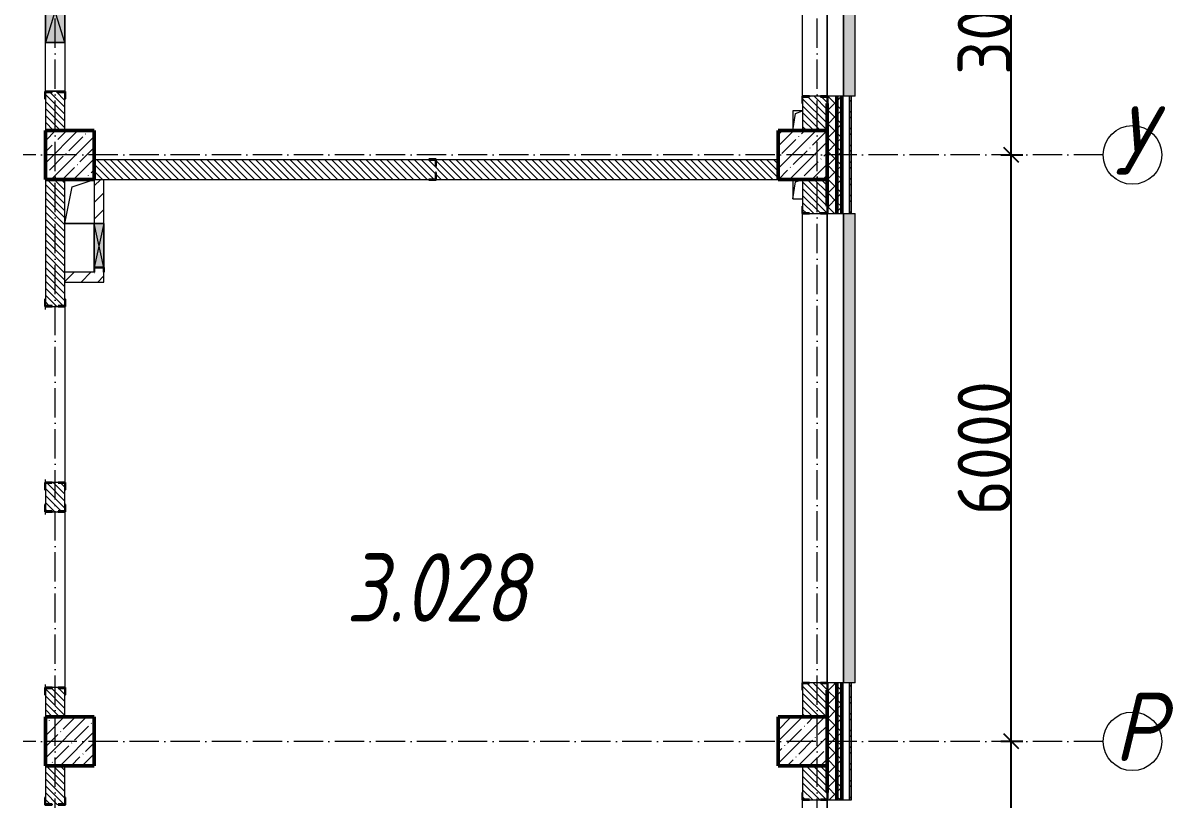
# Model space of a CAD drawing. Header units: millimetres. Extents: x -12989 to 629078, y -109036 to 555275.
# Drawn here: x 616531 to 628310, y -62785 to -54835 of the extents above; entities that cross this region are included whole.
import ezdxf

# ---------------------------------------------------------------- set-up
doc = ezdxf.new("R2010")
doc.units = ezdxf.units.MM
doc.linetypes.add('50_200_ШТРИХ_1Т_ш5_п1_п1_', pattern=[700, 500, -100, 0, -100])
for name, color, linetype, lineweight in [('A-____-____-DIMS', 7, 'Continuous', 9), ('A-DETL-GENF-OTLN', 7, 'Continuous', 9), ('A-FLOR-____-OTLN', 7, 'Continuous', 9), ('A-GENM-____-MCUT', 7, 'Continuous', 25), ('A-GENM-____-OTLN', 7, 'Continuous', 9), ('A-GENM-____-OTLN-1', 7, 'Continuous', 25), ('A-GLAZ-____-OTLN', 7, 'Continuous', 9), ('A-WALL-____-MCUT-2', 7, 'Continuous', 50), ('A-WALL-____-MCUT-3', 7, 'Continuous', 9), ('A-WALL-____-OTLN', 7, 'Continuous', 9), ('A-WALL-____-PATT-1', 7, 'Continuous', 9), ('A-WALL-FNSH-MCUT-1', 7, 'Continuous', 9), ('I-WALL-____-OTLN', 7, 'Continuous', 9), ('S-COLS-____-MCUT', 7, 'Continuous', 50), ('S-COLS-____-OTLN', 7, 'Continuous', 9), ('S-GRID-____-IDEN', 7, 'Continuous', 9), ('S-GRID-____-OTLN-1', 7, '50_200_ШТРИХ_1Т_ш5_п1_п1_', 9), ('Марки помещений', 7, 'Continuous', 9)]:
    doc.layers.add(name, color=color, linetype=linetype, lineweight=lineweight)
doc.layers.add('A-GLAZ-____-OTLN-1', color=7, linetype='Continuous', lineweight=9, true_color=0xc0c0c0)
doc.styles.add('ISOCPEUR_I', font='isocpeui.ttf', dxfattribs={"width": 0.9, "height": 2.5})
doc.styles.add('ISOCPEUR_I_2', font='isocpeui.ttf', dxfattribs={"width": 0.85, "height": 2.3})
doc.styles.add('ISOCPEUR_I_9', font='isocpeui.ttf', dxfattribs={"width": 0.9, "height": 250})
doc.styles.add('СПДС', font='isocpeur.ttf', dxfattribs={"width": 0.9})
doc.dimstyles.new('ISO-2_5_0_9К_БОЛЬШОЙ_ОСИ', dxfattribs={"dimscale": 304.8, "dimtxt": 248.995294, "dimasz": 0.492126, "dimexe": 0.393701, "dimexo": 0, "dimgap": 0, "dimtad": 1, "dimdec": 0, "dimzin": 0, "dimdsep": 46, "dimtxsty": 'ISOCPEUR_I_9', "dimblk1": 'OBLIQUE', "dimblk2": 'OBLIQUE', "dimsah": 1, "dimcen": 0.09, "dimdle": 0.393701, "dimazin": 0, "dimtfac": 1, "dimtdec": 4, "dimtix": 1, "dimtmove": 0, "dimatfit": 3, "dimfxl": 1, "dimtvp": 1, "dimtolj": 1, "dimtzin": 0, "dimarcsym": 2})
pattern_1 = [(45, (523510.01, -90515.61), (-70.71068, 70.71068), []), (135, (523510.01, -90515.61), (-70.71068, -70.71068), [])]
pattern_2 = [(135, (523510.01, -90515.614), (-35.35534, -35.35534), [])]
pattern_3 = [(45, (523510.01, -90515.61), (-84.85281, 84.85281), [])]

# ---------------------------------------------------------------- blocks, each defined once
blk = doc.blocks.new('BSC_Колонна _Прямоугольная - 500х500-V33-АР1_План отверстий 3 этажа в осях 1-64_А-ГГ')
at = {"layer": 'S-COLS-____-OTLN'}
h = blk.add_hatch(dxfattribs=at)
h.set_pattern_fill('FP_70', color=256, style=0, pattern_type=2)
h.set_pattern_definition([(45, (-101000, -34331.04), (-114.04925, 114.04925), []), (45, (-100885.95, -34331.04), (-114.04925, 114.04925), [201.613, -40.323, 3.353, -36.97])])
h.paths.add_polyline_path([(-250, -250), (250, -250), (250, 250), (-250, 250), (-250, -56)], flags=0)
at = {"layer": 'S-COLS-____-MCUT'}
for p, q in [((250, 250), (-250, 250)), ((-250, 250), (-250, -250)), ((250, -250), (250, 250)), ((-250, -250), (250, -250))]:
    blk.add_line(p, q, dxfattribs=at)
blk = doc.blocks.new('BSC_Колонна _Прямоугольная - 500х500-V34-АР1_План отверстий 3 этажа в осях 1-64_А-ГГ')
at = {"layer": 'S-COLS-____-OTLN'}
h = blk.add_hatch(dxfattribs=at)
h.set_pattern_fill('FP_71', color=256, style=0, pattern_type=2)
h.set_pattern_definition([(45, (-93500, -34331.04), (-114.04925, 114.04925), []), (45, (-93385.95, -34331.04), (-114.04925, 114.04925), [201.613, -40.323, 3.353, -36.97])])
h.paths.add_polyline_path([(-250, -250), (250, -250), (250, 250), (-250, 250)], flags=0)
at = {"layer": 'S-COLS-____-MCUT'}
for p, q in [((250, 250), (-250, 250)), ((-250, 250), (-250, -250)), ((250, -250), (250, 250)), ((-250, -250), (250, -250))]:
    blk.add_line(p, q, dxfattribs=at)
blk = doc.blocks.new('BSC_Колонна _Прямоугольная - 500х500-V39-АР1_План отверстий 3 этажа в осях 1-64_А-ГГ')
at = {"layer": 'S-COLS-____-OTLN'}
h = blk.add_hatch(dxfattribs=at)
h.set_pattern_fill('FP_76', color=256, style=0, pattern_type=2)
h.set_pattern_definition([(45, (-101000, -28331.04), (-114.04925, 114.04925), []), (45, (-100885.95, -28331.04), (-114.04925, 114.04925), [201.613, -40.323, 3.353, -36.97])])
h.paths.add_polyline_path([(-250, -250), (250, -250), (250, 250), (-250, 250), (-250, -76)], flags=0)
at = {"layer": 'S-COLS-____-MCUT'}
for p, q in [((250, 250), (-250, 250)), ((-250, 250), (-250, -250)), ((250, -250), (250, 250)), ((-250, -250), (250, -250))]:
    blk.add_line(p, q, dxfattribs=at)
blk = doc.blocks.new('BSC_Колонна _Прямоугольная - 500х500-V40-АР1_План отверстий 3 этажа в осях 1-64_А-ГГ')
at = {"layer": 'S-COLS-____-OTLN'}
h = blk.add_hatch(dxfattribs=at)
h.set_pattern_fill('FP_77', color=256, style=0, pattern_type=2)
h.set_pattern_definition([(45, (-93500, -28331.04), (-114.04925, 114.04925), []), (45, (-93385.95, -28331.04), (-114.04925, 114.04925), [201.613, -40.323, 3.353, -36.97])])
h.paths.add_polyline_path([(-250, -250), (250, -250), (250, 250), (-250, 250), (-250, -76)], flags=0)
at = {"layer": 'S-COLS-____-MCUT'}
for p, q in [((250, 250), (-250, 250)), ((-250, 250), (-250, -250)), ((250, -250), (250, 250)), ((-250, -250), (250, -250))]:
    blk.add_line(p, q, dxfattribs=at)
blk = doc.blocks.new('Фахверк_СКБ_Уголок - 250_2700-27497298-АР1_План отверстий 3 этажа в осях 1-64_А-ГГ')
at = {"layer": 'A-GENM-____-MCUT'}
for p, q in [((200, 181), (125, 181)), ((125, 181), (125, 106)), ((131, 106), (131, 175)), ((131, 175), (200, 175)), ((200, 175), (200, 181)), ((125, 106), (131, 106)), ((131, -6), (125, -6)), ((125, -6), (125, -81)), ((125, -81), (200, -81)), ((131, -75), (131, -6)), ((200, -75), (131, -75)), ((200, -81), (200, -75))]:
    blk.add_line(p, q, dxfattribs=at)
blk = doc.blocks.new('Фахверк_СКБ_Уголок - 200_3550-28267367-АР1_План отверстий 3 этажа в осях 1-64_А-ГГ')
at = {"layer": 'A-GENM-____-MCUT'}
for p, q in [((200, 156), (125, 156)), ((125, 156), (125, 81)), ((131, 81), (131, 150)), ((131, 150), (200, 150)), ((200, 150), (200, 156)), ((125, 81), (131, 81)), ((131, 19), (125, 19)), ((125, 19), (125, -56)), ((131, -50), (131, 19)), ((125, -56), (200, -56)), ((200, -50), (131, -50)), ((200, -56), (200, -50))]:
    blk.add_line(p, q, dxfattribs=at)
blk = doc.blocks.new('154_Стойка_СКБ_Уголок - СМ-2480_200-28346303-АР1_План отверстий 3 этажа в осях 1-64_А-ГГ')
at = {"layer": 'A-GENM-____-MCUT'}
for p, q in [((125, 156), (125, 81)), ((200, 156), (125, 156)), ((131, 81), (131, 150)), ((131, 150), (200, 150)), ((200, 150), (200, 156)), ((125, 81), (131, 81)), ((131, 19), (125, 19)), ((125, 19), (125, -56)), ((131, -50), (131, 19)), ((125, -56), (200, -56)), ((200, -50), (131, -50)), ((200, -56), (200, -50))]:
    blk.add_line(p, q, dxfattribs=at)
blk = doc.blocks.new('Стойка_Влож_Полоса боковая - Полоса-28213942-АР1_План отверстий 3 этажа в осях 1-64_А-ГГ')
at = {"layer": 'A-GENM-____-OTLN'}
for p, q in [((-5, 60), (0, 60)), ((-5, -60), (-5, 60)), ((0, 31), (0, -31)), ((0, -60), (-5, -60))]:
    blk.add_line(p, q, dxfattribs=at)
blk = doc.blocks.new('Фахверк_СКБ_Уголок - 200_3960-28268576-АР1_План отверстий 3 этажа в осях 1-64_А-ГГ')
at = {"layer": 'A-GENM-____-MCUT'}
for p, q in [((200, 156), (125, 156)), ((125, 156), (125, 81)), ((131, 81), (131, 150)), ((131, 150), (200, 150)), ((200, 150), (200, 156)), ((125, 81), (131, 81)), ((131, 19), (125, 19)), ((125, 19), (125, -56)), ((131, -50), (131, 19)), ((125, -56), (200, -56)), ((200, -50), (131, -50)), ((200, -56), (200, -50))]:
    blk.add_line(p, q, dxfattribs=at)
blk = doc.blocks.new('Фахверк_СКБ_Уголок - 200_3960_зеркало-28268689-АР1_План отверстий 3 этажа в осях 1-64_А-ГГ')
at = {"layer": 'A-GENM-____-MCUT'}
for p, q in [((200, 156), (125, 156)), ((125, 156), (125, 81)), ((131, 81), (131, 150)), ((131, 150), (200, 150)), ((200, 150), (200, 156)), ((125, 81), (131, 81)), ((131, 19), (125, 19)), ((125, 19), (125, -56)), ((131, -50), (131, 19)), ((125, -56), (200, -56)), ((200, -50), (131, -50)), ((200, -56), (200, -50))]:
    blk.add_line(p, q, dxfattribs=at)
blk = doc.blocks.new('AR_Отверстие прямоугольное _в плите_ - AR_Отверстие прямоугольное _в плите_-V179-АР1_План отверстий 3 этажа в осях 1-64_А-ГГ')
at = {"layer": 'A-GENM-____-OTLN'}
for p, q in [((50, 100), (-50, 100)), ((-50, 100), (-50, -100)), ((-50, -100), (-25, 75)), ((-25, 75), (50, 100))]:
    blk.add_line(p, q, dxfattribs=at)
blk = doc.blocks.new('AR_Отверстие прямоугольное _в плите_ - AR_Отверстие прямоугольное _в плите_-V178-АР1_План отверстий 3 этажа в осях 1-64_А-ГГ')
at = {"layer": 'A-GENM-____-OTLN'}
for p, q in [((-50, 100), (-50, -100)), ((-50, -100), (-25, 75)), ((-25, 75), (50, 100)), ((-50, -100), (50, -100))]:
    blk.add_line(p, q, dxfattribs=at)
blk = doc.blocks.new('AR_Отверстие прямоугольное _в плите_ - AR_Отверстие прямоугольное _в плите_-30552603-АР1_План отверстий 3 этажа в осях 1-64_А-ГГ')
at = {"layer": 'A-GENM-____-OTLN'}
for p, q in [((-150, -225), (-75, 150)), ((-75, 150), (150, 225)), ((-150, -225), (150, -225))]:
    blk.add_line(p, q, dxfattribs=at)
blk = doc.blocks.new('Отлив_СКБ - Отлив витража_120_НВФ-31885688-АР1_План отверстий 3 этажа в осях 1-64_А-ГГ')
at = {"layer": 'A-GLAZ-____-OTLN-1'}
for points in [[(4275, -2), (4800, -2), (4800, 0), (0, 0), (0, -2), (740, -2)], [(4275, -120), (4800, -120), (4800, -2), (0, -2), (0, -120), (740, -120)]]:
    blk.add_hatch(color=256, dxfattribs=at).paths.add_polyline_path(points, flags=0)
at = {"layer": 'A-GLAZ-____-OTLN'}
for p, q in [((0, 0), (4800, 0)), ((4800, -2), (0, -2)), ((0, -120), (0, -83)), ((4800, -83), (4800, -120)), ((0, -120), (4800, -120))]:
    blk.add_line(p, q, dxfattribs=at)
blk = doc.blocks.new('Отлив_СКБ - Отлив витража_120_НВФ-31885687-АР1_План отверстий 3 этажа в осях 1-64_А-ГГ')
at = {"layer": 'A-GLAZ-____-OTLN-1'}
for points in [[(0, 0), (0, -2), (1800, -2), (1800, 0), (534, 0)], [(0, -2), (0, -120), (1800, -120), (1800, -2), (534, -2)]]:
    blk.add_hatch(color=256, dxfattribs=at).paths.add_polyline_path(points, flags=0)
at = {"layer": 'A-GLAZ-____-OTLN'}
for p, q in [((0, 0), (1800, 0)), ((1800, -2), (0, -2)), ((0, -120), (0, -83)), ((1800, -83), (1800, -120)), ((0, -120), (1800, -120))]:
    blk.add_line(p, q, dxfattribs=at)
blk = doc.blocks.new('AR_Отверстие прямоугольное _в стене_ - AR_Отверстие прямоугольное _в стене__ОВ-36951366-АР1_План отверстий 3 этажа в осях 1-64_А-ГГ')
at = {"layer": 'A-GLAZ-____-OTLN'}
blk.add_hatch(color=256, dxfattribs=at).paths.add_polyline_path([(225, 50), (-225, 50), (-225, -50), (225, -50), (225, 47)], flags=0)
at = {"layer": 'A-DETL-GENF-OTLN'}
for p, q in [((-225, -50), (-225, 50)), ((-225, 50), (225, 50)), ((225, 50), (-225, -50)), ((-225, 50), (225, -50)), ((225, 50), (-225, 50)), ((-225, 50), (-225, -50)), ((225, -50), (-225, -50)), ((-225, -50), (225, -50))]:
    blk.add_line(p, q, dxfattribs=at)
blk = doc.blocks.new('AR_Отверстие прямоугольное _в стене_ - AR_Отверстие прямоугольное _в стене__ОВ-36945931-АР1_План отверстий 3 этажа в осях 1-64_А-ГГ')
at = {"layer": 'A-GLAZ-____-OTLN'}
blk.add_hatch(color=256, dxfattribs=at).paths.add_polyline_path([(325, 100), (-325, 100), (-325, -100), (325, -100)], flags=0)
at = {"layer": 'A-DETL-GENF-OTLN'}
for p, q in [((-325, -100), (-325, 100)), ((-325, 100), (325, 100)), ((325, 100), (-325, -100)), ((-325, 100), (325, -100)), ((325, 100), (-325, 100)), ((-325, 100), (-325, -100)), ((325, 100), (325, -100)), ((325, -100), (325, 100)), ((325, -100), (-325, -100)), ((-325, -100), (325, -100))]:
    blk.add_line(p, q, dxfattribs=at)
blk = doc.blocks.new('154_Фахверк_СКБ_Швеллер - Тип_100_3960_зеркало-28515619-АР1_План отверстий 3 этажа в осях 1-64_А-ГГ')
at = {"layer": 'A-GENM-____-MCUT'}
for p, q in [((175, 50), (125, 50)), ((125, 50), (125, -50)), ((128, 47), (175, 47)), ((128, -47), (128, 47)), ((175, 47), (175, 50)), ((125, -50), (175, -50)), ((175, -47), (128, -47)), ((175, -50), (175, -47))]:
    blk.add_line(p, q, dxfattribs=at)
blk = doc.blocks.new('Ось сетки - Круг_Ø6_00__ISO-2_5_0_9K_-25732049-АР1_План отверстий 3 этажа в осях 1-64_А-ГГ')
at = {"layer": 'S-GRID-____-IDEN'}
blk.add_circle((0, 0), 3, dxfattribs=at)
blk = doc.blocks.new('_Oblique')
at = {"color": 0, "linetype": 'ByBlock', "lineweight": -2}
blk.add_line((-0.5, -0.5), (0.5, 0.5), dxfattribs=at)
blk = doc.blocks.new('*D2898')
at = {"layer": 'A-____-____-DIMS', "color": 0, "lineweight": -2, "transparency": 16777216}
for p, q in [((386905, -61652), (386905, -58412)), ((386799, -58532), (387025, -58532)), ((386799, -61532), (387025, -61532))]:
    blk.add_line(p, q, dxfattribs=at)
at = {"layer": 'Defpoints', "color": 0, "transparency": 16777216}
for p in [(386799, -58532), (386905, -58532), (386799, -61532)]:
    blk.add_point(p, dxfattribs=at)
at = {"layer": 'A-____-____-DIMS', "color": 0, "lineweight": -2, "transparency": 16777216, "xscale": 150, "yscale": 150, "zscale": 150}
for p, rotation in [((386905, -58532), 90), ((386905, -61532), 270)]:
    blk.add_blockref('_Oblique', p, dxfattribs=dict(at, rotation=rotation))
at = {"layer": 'A-____-____-DIMS', "color": 0, "transparency": 16777216, "insert": (386631, -60032), "char_height": 548.6, "attachment_point": 5, "rotation": 90, "style": 'СПДС'}
blk.add_mtext('\\A1;3000', dxfattribs=at)
blk = doc.blocks.new('*D2899')
at = {"layer": 'A-____-____-DIMS', "color": 0, "lineweight": -2, "transparency": 16777216}
for p, q in [((386905, -58652), (386905, -52412)), ((386799, -52532), (387025, -52532)), ((386799, -58532), (387025, -58532))]:
    blk.add_line(p, q, dxfattribs=at)
at = {"layer": 'Defpoints', "color": 0, "transparency": 16777216}
for p in [(386799, -52532), (386905, -52532), (386799, -58532)]:
    blk.add_point(p, dxfattribs=at)
at = {"layer": 'A-____-____-DIMS', "color": 0, "lineweight": -2, "transparency": 16777216, "xscale": 150, "yscale": 150, "zscale": 150}
for p, rotation in [((386905, -52532), 90), ((386905, -58532), 270)]:
    blk.add_blockref('_Oblique', p, dxfattribs=dict(at, rotation=rotation))
at = {"layer": 'A-____-____-DIMS', "color": 0, "transparency": 16777216, "insert": (386631, -55532), "char_height": 548.6, "attachment_point": 5, "rotation": 90, "style": 'СПДС'}
blk.add_mtext('\\A1;6000', dxfattribs=at)
blk = doc.blocks.new('*D2900')
at = {"layer": 'A-____-____-DIMS', "color": 0, "lineweight": -2, "transparency": 16777216}
for p, q in [((386905, -52652), (386905, -49412)), ((386799, -49532), (387025, -49532)), ((386799, -52532), (387025, -52532))]:
    blk.add_line(p, q, dxfattribs=at)
at = {"layer": 'Defpoints', "color": 0, "transparency": 16777216}
for p in [(386799, -49532), (386905, -49532), (386799, -52532)]:
    blk.add_point(p, dxfattribs=at)
at = {"layer": 'A-____-____-DIMS', "color": 0, "lineweight": -2, "transparency": 16777216, "xscale": 150, "yscale": 150, "zscale": 150}
for p, rotation in [((386905, -49532), 90), ((386905, -52532), 270)]:
    blk.add_blockref('_Oblique', p, dxfattribs=dict(at, rotation=rotation))
at = {"layer": 'A-____-____-DIMS', "color": 0, "transparency": 16777216, "insert": (386631, -51032), "char_height": 548.6, "attachment_point": 5, "rotation": 90, "style": 'СПДС'}
blk.add_mtext('\\A1;3000', dxfattribs=at)
blk = doc.blocks.new('3эт')
at = {"layer": 'S-GRID-____-OTLN-1', "color": 251, "ltscale": 0.6, "true_color": 0x636466}
for p, q in [((377120.7, -91346.1), (377120.7, -36982.5)), ((384920.7, -91346.1), (384920.7, -36982.5)), ((387845.1, -52532.4), (376792, -52532.4)), ((387845.1, -58532.4), (376792, -58532.4))]:
    blk.add_line(p, q, dxfattribs=at)
at = {"layer": 'S-GRID-____-IDEN', "char_height": 700, "width": 223.671, "attachment_point": 1, "style": 'ISOCPEUR_I'}
for s, insert in [('\\fISOCPEUR|b0|i1|c204|p34|;\\W.9;У', (387955.1, -52035.4)), ('\\fISOCPEUR|b0|i1|c204|p34|;\\W.9;Р', (387955.1, -58035.4))]:
    blk.add_mtext(s, dxfattribs=dict(at, insert=insert))
at = {"layer": 'A-____-____-DIMS'}
for base, p1, p2, override, picture, middle in [((386904.9, -49532.4), (386798.9, -52532.4), (386798.9, -49532.4), {"dimtxt": 1.8, "dimpost": '<>', "dimtxsty": 'СПДС', "dimfxl": 3000}, '*D2900', (386630.6, -51032.4)), ((386904.9, -52532.4), (386798.9, -58532.4), (386798.9, -52532.4), {"dimtxt": 1.8, "dimpost": '<>', "dimtxsty": 'СПДС', "dimfxl": 6000}, '*D2899', (386630.6, -55532.4)), ((386904.9, -58532.4), (386798.9, -61532.4), (386798.9, -58532.4), {"dimtxt": 1.8, "dimpost": '<>', "dimtxsty": 'СПДС', "dimfxl": 3000}, '*D2898', (386630.6, -60032.4))]:
    dim = blk.add_linear_dim(base=base, p1=p1, p2=p2, angle=90, dimstyle='ISO-2_5_0_9К_БОЛЬШОЙ_ОСИ', override=override, dxfattribs=at)
    dim.commit()
    dim.dimension.update_dxf_attribs({"geometry": picture, "text_midpoint": middle})

msp = doc.modelspace()

# ---------------------------------------------------------------- hatches: boundary and pattern name
at = {"layer": 'A-WALL-____-PATT-1'}
h = msp.add_hatch(dxfattribs=at)
h.set_pattern_fill('FP_1', color=256, style=0, pattern_type=2)
h.set_pattern_definition(pattern_1)
h.paths.add_polyline_path([(624860.0077, -92534.5723), (624860.0077, -91584.5723), (624766.0077, -91584.5723), (624766.0077, -91659.5723), (624760.0077, -91659.5723), (624760.0077, -92534.5723)], flags=0)
h.paths.add_polyline_path([(624766.0077, -89784.5723), (624860.0077, -89784.5723), (624860.0077, -88584.5723), (624766.0077, -88584.5723), (624766.0077, -88659.5723), (624760.0077, -88659.5723), (624760.0077, -89709.5723), (624766.0077, -89709.5723), (624766.0077, -89781.561)], flags=0)
h.paths.add_polyline_path([(624860.0077, -86784.5723), (624860.0077, -85584.5723), (624766.0077, -85584.5723), (624766.0077, -85659.5723), (624760.0077, -85659.5723), (624760.0077, -86709.5723), (624766.0077, -86709.5723), (624766.0077, -86784.5723)], flags=0)
h.paths.add_polyline_path([(624860.0077, -83784.5723), (624860.0077, -82584.5723), (624766.0077, -82584.5723), (624766.0077, -82659.5723), (624760.0077, -82659.5723), (624760.0077, -83709.5723), (624766.0077, -83709.5723), (624766.0077, -83784.5723)], flags=0)
h.paths.add_polyline_path([(624766.0077, -80784.5723), (624860.0077, -80784.5723), (624860.0077, -79584.5723), (624766.0077, -79584.5723), (624766.0077, -79659.5723), (624760.0077, -79659.5723), (624760.0077, -80709.5723), (624766.0077, -80709.5723), (624766.0077, -80778.5723)], flags=0)
h.paths.add_polyline_path([(624766.0077, -74784.5723), (624860.0077, -74784.5723), (624860.0077, -73584.5723), (624766.0077, -73584.5723), (624766.0077, -73659.5723), (624760.0077, -73659.5723), (624760.0077, -74709.5723), (624766.0077, -74709.5723), (624766.0077, -74778.5723)], flags=0)
h.paths.add_polyline_path([(624766.0077, -71784.5723), (624860.0077, -71784.5723), (624860.0077, -70584.5723), (624766.0077, -70584.5723), (624766.0077, -70659.5723), (624760.0077, -70659.5723), (624760.0077, -71709.5723), (624766.0077, -71709.5723), (624766.0077, -71778.5723)], flags=0)
h.paths.add_polyline_path([(624860.0077, -68784.5723), (624860.0077, -67584.5723), (624766.0077, -67584.5723), (624766.0077, -67659.5723), (624760.0077, -67659.5723), (624760.0077, -68709.5723), (624766.0077, -68709.5723), (624766.0077, -68784.5723)], flags=0)
h.paths.add_polyline_path([(624766.0077, -65784.5723), (624860.0077, -65784.5723), (624860.0077, -64584.5723), (624766.0077, -64584.5723), (624766.0077, -64659.5723), (624760.0077, -64659.5723), (624760.0077, -65709.5723), (624766.0077, -65709.5723), (624766.0077, -65778.5723)], flags=0)
h.paths.add_polyline_path([(624860.0077, -62784.5723), (624860.0077, -61584.5723), (624766.0077, -61584.5723), (624766.0077, -61659.5723), (624760.0077, -61659.5723), (624760.0077, -62709.5723), (624766.0077, -62709.5723), (624766.0077, -62784.5723)], flags=0)
h.paths.add_polyline_path([(624860.0077, -56784.5723), (624860.0077, -55584.5723), (624766.0077, -55584.5723), (624766.0077, -55659.5723), (624760.0077, -55659.5723), (624760.0077, -56709.5723), (624766.0077, -56709.5723), (624766.0077, -56784.5723)], flags=0)
h.paths.add_polyline_path([(624766.0077, -53784.5723), (624860.0077, -53784.5723), (624860.0077, -52584.5723), (624766.0077, -52584.5723), (624766.0077, -52659.5723), (624760.0077, -52659.5723), (624760.0077, -53709.5723), (624766.0077, -53709.5723), (624766.0077, -53778.5723)], flags=0)
h.paths.add_polyline_path([(624860.0077, -50784.5723), (624860.0077, -49584.5723), (624766.0077, -49584.5723), (624766.0077, -49659.5723), (624760.0077, -49659.5723), (624760.0077, -50709.5723), (624766.0077, -50709.5723), (624766.0077, -50784.5723)], flags=0)
h.paths.add_polyline_path([(624860.0077, -44784.5723), (624860.0077, -43719.5723), (624760.0077, -43719.5723), (624760.0077, -44709.5723), (624766.0077, -44709.5723), (624766.0077, -44784.5723)], flags=0)
h = msp.add_hatch(dxfattribs=at)
h.set_pattern_fill('FP_1', color=256, style=0, pattern_type=2)
h.set_pattern_definition(pattern_1)
h.paths.add_polyline_path([(624860.0077, -92584.5723), (624910.0077, -92584.5723), (624910.0077, -91584.5723), (624860.0077, -91584.5723), (624860.0077, -92534.5723)], flags=0)
h.paths.add_polyline_path([(624860.0077, -89784.5723), (624910.0077, -89784.5723), (624910.0077, -88584.5723), (624860.0077, -88584.5723), (624860.0077, -89781.561)], flags=0)
h.paths.add_polyline_path([(624910.0077, -86784.5723), (624910.0077, -85584.5723), (624860.0077, -85584.5723), (624860.0077, -86784.5723)], flags=0)
h.paths.add_polyline_path([(624910.0077, -83784.5723), (624910.0077, -82584.5723), (624860.0077, -82584.5723), (624860.0077, -83784.5723)], flags=0)
h.paths.add_polyline_path([(624860.0077, -80784.5723), (624910.0077, -80784.5723), (624910.0077, -79584.5723), (624860.0077, -79584.5723), (624860.0077, -80321.2269)], flags=0)
h.paths.add_polyline_path([(624860.0077, -74784.5723), (624910.0077, -74784.5723), (624910.0077, -73584.5723), (624860.0077, -73584.5723), (624860.0077, -74301.0142)], flags=0)
h.paths.add_polyline_path([(624910.0077, -71784.5723), (624910.0077, -70584.5723), (624860.0077, -70584.5723), (624860.0077, -71784.5723)], flags=0)
h.paths.add_polyline_path([(624910.0077, -68784.5723), (624910.0077, -67584.5723), (624860.0077, -67584.5723), (624860.0077, -68784.5723)], flags=0)
h.paths.add_polyline_path([(624860.0077, -65784.5723), (624910.0077, -65784.5723), (624910.0077, -64584.5723), (624860.0077, -64584.5723), (624860.0077, -65700.7105)], flags=0)
h.paths.add_polyline_path([(624860.0077, -62784.5723), (624910.0077, -62784.5723), (624910.0077, -61584.5723), (624860.0077, -61584.5723), (624860.0077, -62260.589)], flags=0)
h.paths.add_polyline_path([(624860.0077, -56784.5723), (624910.0077, -56784.5723), (624910.0077, -55584.5723), (624860.0077, -55584.5723), (624860.0077, -56240.3763)], flags=0)
h.paths.add_polyline_path([(624910.0077, -53784.5723), (624910.0077, -52584.5723), (624860.0077, -52584.5723), (624860.0077, -53784.5723)], flags=0)
h.paths.add_polyline_path([(624860.0077, -50784.5723), (624910.0077, -50784.5723), (624910.0077, -49584.5723), (624860.0077, -49584.5723), (624860.0077, -50220.1637)], flags=0)
h.paths.add_polyline_path([(624860.0077, -44784.5723), (624910.0077, -44784.5723), (624910.0077, -43719.5723), (624860.0077, -43719.5723), (624860.0077, -44199.9511)], flags=0)
h = msp.add_hatch(dxfattribs=at)
h.set_pattern_fill('FP_3', color=256, style=0, pattern_type=2)
h.set_pattern_definition([(45, (523510.01, -90515.61), (-85.53659, 85.53659), []), (45, (523567.03, -90515.61), (-85.53659, 85.53659), [])])
h.paths.add_polyline_path([(624990.0077, -92684.5723), (625010.0077, -92684.5723), (625010.0077, -91584.5723), (624990.0077, -91584.5723), (624990.0077, -92664.5723)], flags=0)
h.paths.add_polyline_path([(625010.0077, -89784.5723), (625010.0077, -88584.5723), (624990.0077, -88584.5723), (624990.0077, -89784.5723)], flags=0)
h.paths.add_polyline_path([(624990.0077, -86784.5723), (625010.0077, -86784.5723), (625010.0077, -85584.5723), (624990.0077, -85584.5723), (624990.0077, -86341.4395)], flags=0)
h.paths.add_polyline_path([(624990.0077, -83784.5723), (625010.0077, -83784.5723), (625010.0077, -82584.5723), (624990.0077, -82584.5723), (624990.0077, -83761.3484)], flags=0)
h.paths.add_polyline_path([(625010.0077, -80784.5723), (625010.0077, -79584.5723), (624990.0077, -79584.5723), (624990.0077, -80784.5723)], flags=0)
h.paths.add_polyline_path([(625010.0077, -74784.5723), (625010.0077, -73584.5723), (624990.0077, -73584.5723), (624990.0077, -74784.5723)], flags=0)
h.paths.add_polyline_path([(625010.0077, -71784.5723), (625010.0077, -70584.5723), (624990.0077, -70584.5723), (624990.0077, -71784.5723)], flags=0)
h.paths.add_polyline_path([(625010.0077, -68784.5723), (625010.0077, -67584.5723), (624990.0077, -67584.5723), (624990.0077, -68784.5723)], flags=0)
h.paths.add_polyline_path([(624990.0077, -65784.5723), (625010.0077, -65784.5723), (625010.0077, -64584.5723), (624990.0077, -64584.5723), (624990.0077, -65700.7105)], flags=0)
h.paths.add_polyline_path([(625010.0077, -62784.5723), (625010.0077, -61584.5723), (624990.0077, -61584.5723), (624990.0077, -62784.5723)], flags=0)
h.paths.add_polyline_path([(625010.0077, -56784.5723), (625010.0077, -55584.5723), (624990.0077, -55584.5723), (624990.0077, -56784.5723)], flags=0)
h.paths.add_polyline_path([(624990.0077, -53784.5723), (625010.0077, -53784.5723), (625010.0077, -52584.5723), (624990.0077, -52584.5723), (624990.0077, -53660.2852)], flags=0)
h.paths.add_polyline_path([(625010.0077, -50784.5723), (625010.0077, -49584.5723), (624990.0077, -49584.5723), (624990.0077, -50784.5723)], flags=0)
h.paths.add_polyline_path([(625010.0077, -44784.5723), (625010.0077, -43719.5723), (624990.0077, -43719.5723), (624990.0077, -44784.5723)], flags=0)
h = msp.add_hatch(dxfattribs=at)
h.set_pattern_fill('FP_6', color=256, style=0, pattern_type=2)
h.set_pattern_definition(pattern_2)
h.paths.add_polyline_path([(616760.0077, -55934.5723), (616960.0077, -55934.5723), (616960.0077, -55540.5723), (616891.0077, -55540.5723), (616891.0077, -55534.5723), (616829.0077, -55534.5723), (616829.0077, -55540.5723), (616760.0077, -55540.5723), (616760.0077, -55609.5723)], flags=0)
h.paths.add_polyline_path([(616891.0077, -53834.5723), (616891.0077, -53828.5723), (616960.0077, -53828.5723), (616960.0077, -53434.5723), (616760.0077, -53434.5723), (616760.0077, -53828.5723), (616829.0077, -53828.5723), (616829.0077, -53834.5723)], flags=0)
h = msp.add_hatch(dxfattribs=at)
h.set_pattern_fill('FP_6', color=256, style=0, pattern_type=2)
h.set_pattern_definition(pattern_2)
h.paths.add_polyline_path([(624691.0077, -55934.5723), (624760.0077, -55934.5723), (624760.0077, -55590.5723), (624691.0077, -55590.5723), (624691.0077, -55584.5723), (624579.0077, -55584.5723), (624579.0077, -55590.5723), (624510.0077, -55590.5723), (624510.0077, -55934.5723)], flags=0)
h.paths.add_polyline_path([(624691.0077, -53784.5723), (624691.0077, -53778.5723), (624760.0077, -53778.5723), (624760.0077, -53434.5723), (624510.0077, -53434.5723), (624510.0077, -53778.5723), (624579.0077, -53778.5723), (624579.0077, -53784.5723)], flags=0)
h = msp.add_hatch(dxfattribs=at)
h.set_pattern_fill('FP_6', color=256, style=0, pattern_type=2)
h.set_pattern_definition(pattern_2)
h.paths.add_polyline_path([(624241.7952, -56434.5723), (624260.0077, -56434.5723), (624260.0077, -56234.5723), (620760.0077, -56234.5723), (620760.0077, -56303.5723), (620754.0077, -56303.5723), (620754.0077, -56234.5723), (617260.0077, -56234.5723), (617260.0077, -56434.5723), (620754.0077, -56434.5723), (620754.0077, -56365.5723), (620760.0077, -56365.5723), (620760.0077, -56434.5723), (622474.3309, -56434.5723)], flags=0)
h = msp.add_hatch(dxfattribs=at)
h.set_pattern_fill('FP_6', color=256, style=0, pattern_type=2)
h.set_pattern_definition(pattern_2)
h.paths.add_polyline_path([(616960.0077, -61934.5723), (616960.0077, -61640.5723), (616891.0077, -61640.5723), (616891.0077, -61634.5723), (616829.0077, -61634.5723), (616829.0077, -61640.5723), (616760.0077, -61640.5723), (616760.0077, -61934.5723)], flags=0)
h.paths.add_polyline_path([(616829.0077, -59834.5723), (616891.0077, -59834.5723), (616891.0077, -59828.5723), (616960.0077, -59828.5723), (616960.0077, -59540.5723), (616891.0077, -59540.5723), (616891.0077, -59534.5723), (616829.0077, -59534.5723), (616829.0077, -59540.5723), (616760.0077, -59540.5723), (616760.0077, -59828.5723), (616829.0077, -59828.5723)], flags=0)
h.paths.add_polyline_path([(616829.0077, -57734.5723), (616891.0077, -57734.5723), (616891.0077, -57728.5723), (616960.0077, -57728.5723), (616960.0077, -56434.5723), (616760.0077, -56434.5723), (616760.0077, -57728.5723), (616829.0077, -57728.5723)], flags=0)
h = msp.add_hatch(dxfattribs=at)
h.set_pattern_fill('FP_4', color=256, style=0, pattern_type=2)
h.set_pattern_definition(pattern_3)
h.paths.add_polyline_path([(617357.0077, -57384.5723), (617357.0077, -57337.5723), (617263.0077, -57337.5723), (617263.0077, -57384.5723), (617310.0077, -57384.5723)], flags=0)
h.paths.add_polyline_path([(617260.0077, -56884.5723), (617360.0077, -56884.5723), (617360.0077, -56434.5723), (617260.0077, -56434.5723)], flags=0)
h = msp.add_hatch(dxfattribs=at)
h.set_pattern_fill('FP_6', color=256, style=0, pattern_type=2)
h.set_pattern_definition(pattern_2)
h.paths.add_polyline_path([(624510.0077, -61934.5723), (624760.0077, -61934.5723), (624760.0077, -61590.5723), (624691.0077, -61590.5723), (624691.0077, -61584.5723), (624579.0077, -61584.5723), (624579.0077, -61590.5723), (624510.0077, -61590.5723), (624510.0077, -61659.5723)], flags=0)
h.paths.add_polyline_path([(624579.0077, -56784.5723), (624691.0077, -56784.5723), (624691.0077, -56778.5723), (624760.0077, -56778.5723), (624760.0077, -56434.5723), (624510.0077, -56434.5723), (624510.0077, -56778.5723), (624579.0077, -56778.5723)], flags=0)
h = msp.add_hatch(dxfattribs=at)
h.set_pattern_fill('FP_4', color=256, style=0, pattern_type=2)
h.set_pattern_definition(pattern_3)
h.paths.add_polyline_path([(616960.0077, -57484.5723), (617360.0077, -57484.5723), (617360.0077, -57384.5723), (616960.0077, -57384.5723)], flags=0)
h = msp.add_hatch(dxfattribs=at)
h.set_pattern_fill('FP_6', color=256, style=0, pattern_type=2)
h.set_pattern_definition(pattern_2)
h.paths.add_polyline_path([(616920.0077, -64934.5723), (616960.0077, -64934.5723), (616960.0077, -64540.5723), (616891.0077, -64540.5723), (616891.0077, -64534.5723), (616829.0077, -64534.5723), (616829.0077, -64540.5723), (616760.0077, -64540.5723), (616760.0077, -64934.5723), (616800.0077, -64934.5723)], flags=0)
h.paths.add_polyline_path([(616829.0077, -62834.5723), (616891.0077, -62834.5723), (616891.0077, -62828.5723), (616960.0077, -62828.5723), (616960.0077, -62434.5723), (616760.0077, -62434.5723), (616760.0077, -62828.5723), (616829.0077, -62828.5723)], flags=0)
h = msp.add_hatch(dxfattribs=at)
h.set_pattern_fill('FP_6', color=256, style=0, pattern_type=2)
h.set_pattern_definition(pattern_2)
h.paths.add_polyline_path([(624510.0077, -64934.5723), (624760.0077, -64934.5723), (624760.0077, -64590.5723), (624691.0077, -64590.5723), (624691.0077, -64584.5723), (624579.0077, -64584.5723), (624579.0077, -64590.5723), (624510.0077, -64590.5723), (624510.0077, -64840.6801)], flags=0)
h.paths.add_polyline_path([(624691.0077, -62784.5723), (624691.0077, -62778.5723), (624760.0077, -62778.5723), (624760.0077, -62434.5723), (624510.0077, -62434.5723), (624510.0077, -62778.5723), (624579.0077, -62778.5723), (624579.0077, -62784.5723)], flags=0)

# ---------------------------------------------------------------- linework, layer by layer
at = {"layer": 'A-FLOR-____-OTLN'}
msp.add_line((617260.0077, -56884.5723), (616960.0077, -56884.5723), dxfattribs=at)
at = {"layer": 'A-WALL-____-MCUT-2'}
for p, q in [((624860.0077, -56784.5723), (624860.0077, -55584.5723)), ((624910.0077, -56784.5723), (624910.0077, -55584.5723)), ((624760.0077, -55659.5723), (624760.0077, -55934.5723)), ((624760.0077, -56434.5723), (624760.0077, -56709.5723)), ((624860.0077, -62784.5723), (624860.0077, -61584.5723)), ((624910.0077, -62784.5723), (624910.0077, -61584.5723)), ((624760.0077, -61659.5723), (624760.0077, -61934.5723)), ((624760.0077, -61934.5723), (624760.0077, -61659.5723)), ((624760.0077, -62434.5723), (624760.0077, -62709.5723)), ((624760.0077, -62709.5723), (624760.0077, -62434.5723))]:
    msp.add_line(p, q, dxfattribs=at)
at = {"layer": 'A-WALL-____-MCUT-3'}
for p, q in [((624691.0077, -55584.5723), (624579.0077, -55584.5723)), ((624990.0077, -55584.5723), (624766.0077, -55584.5723)), ((624990.0077, -56784.5723), (624990.0077, -55584.5723)), ((616760.0077, -55609.5723), (616760.0077, -55934.5723)), ((616960.0077, -55934.5723), (616960.0077, -55609.5723)), ((624510.0077, -55659.5723), (624510.0077, -55934.5723)), ((620685.0077, -56234.5723), (617260.0077, -56234.5723)), ((624260.0077, -56234.5723), (620760.0077, -56234.5723)), ((616760.0077, -56434.5723), (616760.0077, -57659.5723)), ((616960.0077, -57659.5723), (616960.0077, -56434.5723)), ((617260.0077, -56434.5723), (620685.0077, -56434.5723)), ((620760.0077, -56434.5723), (624260.0077, -56434.5723)), ((624510.0077, -56434.5723), (624510.0077, -56709.5723)), ((624579.0077, -56784.5723), (624691.0077, -56784.5723)), ((624766.0077, -56784.5723), (624990.0077, -56784.5723)), ((616891.0077, -59534.5723), (616829.0077, -59534.5723)), ((616760.0077, -59609.5723), (616760.0077, -59759.5723)), ((616960.0077, -59759.5723), (616960.0077, -59609.5723)), ((616829.0077, -59834.5723), (616891.0077, -59834.5723)), ((624691.0077, -61584.5723), (624579.0077, -61584.5723)), ((624990.0077, -61584.5723), (624766.0077, -61584.5723)), ((624990.0077, -62784.5723), (624990.0077, -61584.5723)), ((616760.0077, -61709.5723), (616760.0077, -61934.5723)), ((616891.0077, -61634.5723), (616829.0077, -61634.5723)), ((616960.0077, -61934.5723), (616960.0077, -61709.5723)), ((624510.0077, -61659.5723), (624510.0077, -61934.5723)), ((616760.0077, -62434.5723), (616760.0077, -62759.5723)), ((616960.0077, -62759.5723), (616960.0077, -62434.5723)), ((624510.0077, -62434.5723), (624510.0077, -62709.5723)), ((624579.0077, -62784.5723), (624691.0077, -62784.5723)), ((624766.0077, -62784.5723), (624990.0077, -62784.5723))]:
    msp.add_line(p, q, dxfattribs=at)
at = {"layer": 'A-WALL-____-OTLN'}
for p, q in [((624510.0077, -55584.5723), (624510.0077, -53784.5723)), ((624760.0077, -55584.5723), (624760.0077, -53784.5723)), ((624760.0077, -53784.5723), (624760.0077, -55584.5723)), ((624510.0077, -61584.5723), (624510.0077, -56784.5723)), ((624760.0077, -61584.5723), (624760.0077, -56784.5723)), ((624760.0077, -56784.5723), (624760.0077, -61584.5723)), ((624510.0077, -64584.5723), (624510.0077, -62784.5723)), ((624760.0077, -64584.5723), (624760.0077, -62784.5723)), ((624760.0077, -62784.5723), (624760.0077, -64584.5723))]:
    msp.add_line(p, q, dxfattribs=at)
at = {"layer": 'A-WALL-FNSH-MCUT-1'}
for p, q in [((625010.0077, -55584.5723), (624990.0077, -55584.5723)), ((624990.0077, -55584.5723), (624990.0077, -56784.5723)), ((625010.0077, -56784.5723), (625010.0077, -55584.5723)), ((617260.0077, -56434.5723), (617260.0077, -56884.5723)), ((617360.0077, -56884.5723), (617360.0077, -56434.5723)), ((624990.0077, -56784.5723), (625010.0077, -56784.5723)), ((617260.0077, -57384.5723), (616960.0077, -57384.5723)), ((617360.0077, -57484.5723), (617360.0077, -57384.5723)), ((616960.0077, -57484.5723), (617360.0077, -57484.5723)), ((625010.0077, -61584.5723), (624990.0077, -61584.5723)), ((624990.0077, -61584.5723), (624990.0077, -62784.5723)), ((625010.0077, -62784.5723), (625010.0077, -61584.5723)), ((624990.0077, -62784.5723), (625010.0077, -62784.5723))]:
    msp.add_line(p, q, dxfattribs=at)
at = {"layer": 'I-WALL-____-OTLN'}
for p, q in [((616760.0077, -55534.5723), (616760.0077, -55034.5723)), ((616960.0077, -55034.5723), (616960.0077, -55534.5723)), ((616760.0077, -57764.5723), (616760.0077, -57734.5723)), ((616960.0077, -57734.5723), (616960.0077, -59534.5723)), ((616760.0077, -59534.5723), (616760.0077, -59504.5723)), ((616760.0077, -59864.5723), (616760.0077, -59834.5723)), ((616960.0077, -59834.5723), (616960.0077, -61634.5723)), ((616760.0077, -61634.5723), (616760.0077, -61604.5723))]:
    msp.add_line(p, q, dxfattribs=at)

# ---------------------------------------------------------------- block references
msp.add_blockref('3эт', (239739.3002, -3652.1582))
at = {"layer": 'A-GENM-____-OTLN'}
for p, rotation in [((616860.0077, -55534.5723), 269.9999999999999), ((616860.0077, -57734.5723), 89.99999999999991)]:
    msp.add_blockref('Стойка_Влож_Полоса боковая - Полоса-28213942-АР1_План отверстий 3 этажа в осях 1-64_А-ГГ', p, dxfattribs=dict(at, rotation=rotation))
for name, p in [('AR_Отверстие прямоугольное _в плите_ - AR_Отверстие прямоугольное _в плите_-V179-АР1_План отверстий 3 этажа в осях 1-64_А-ГГ', (624460.0077, -55834.5723)), ('AR_Отверстие прямоугольное _в плите_ - AR_Отверстие прямоугольное _в плите_-30552603-АР1_План отверстий 3 этажа в осях 1-64_А-ГГ', (617110.0077, -56659.5723)), ('AR_Отверстие прямоугольное _в плите_ - AR_Отверстие прямоугольное _в плите_-V178-АР1_План отверстий 3 этажа в осях 1-64_А-ГГ', (624460.0077, -56534.5723))]:
    msp.add_blockref(name, p, dxfattribs=at)
at = {"layer": 'A-GENM-____-OTLN-1'}
for name, p, rotation in [('154_Стойка_СКБ_Уголок - СМ-2480_200-28346303-АР1_План отверстий 3 этажа в осях 1-64_А-ГГ', (616810.0077, -55409.5723), 269.9999999999999), ('Фахверк_СКБ_Уголок - 250_2700-27497298-АР1_План отверстий 3 этажа в осях 1-64_А-ГГ', (624585.0077, -55459.5723), 269.9999999999999), ('Фахверк_СКБ_Уголок - 200_3550-28267367-АР1_План отверстий 3 этажа в осях 1-64_А-ГГ', (620885.0077, -56284.5723), 180), ('Фахверк_СКБ_Уголок - 250_2700-27497298-АР1_План отверстий 3 этажа в осях 1-64_А-ГГ', (624685.0077, -56909.5723), 89.9999999999999), ('154_Фахверк_СКБ_Швеллер - Тип_100_3960_зеркало-28515619-АР1_План отверстий 3 этажа в осях 1-64_А-ГГ', (617310.0077, -57209.5723), 270), ('154_Стойка_СКБ_Уголок - СМ-2480_200-28346303-АР1_План отверстий 3 этажа в осях 1-64_А-ГГ', (616910.0077, -57859.5723), 89.9999999999999), ('Фахверк_СКБ_Уголок - 200_3960-28268576-АР1_План отверстий 3 этажа в осях 1-64_А-ГГ', (616810.0077, -59409.5723), 269.9999999999999), ('Фахверк_СКБ_Уголок - 200_3960_зеркало-28268689-АР1_План отверстий 3 этажа в осях 1-64_А-ГГ', (616910.0077, -59959.5723), 89.9999999999999), ('Фахверк_СКБ_Уголок - 250_2700-27497298-АР1_План отверстий 3 этажа в осях 1-64_А-ГГ', (624585.0077, -61459.5723), 269.9999999999999), ('Фахверк_СКБ_Уголок - 200_3960-28268576-АР1_План отверстий 3 этажа в осях 1-64_А-ГГ', (616810.0077, -61509.5723), 269.9999999999999), ('Фахверк_СКБ_Уголок - 200_3960-28268576-АР1_План отверстий 3 этажа в осях 1-64_А-ГГ', (616910.0077, -62959.5723), 89.9999999999999), ('Фахверк_СКБ_Уголок - 250_2700-27497298-АР1_План отверстий 3 этажа в осях 1-64_А-ГГ', (624685.0077, -62909.5723), 89.9999999999999)]:
    msp.add_blockref(name, p, dxfattribs=dict(at, rotation=rotation))
at = {"layer": 'A-GLAZ-____-OTLN'}
for name, p, rotation in [('Отлив_СКБ - Отлив витража_120_НВФ-31885687-АР1_План отверстий 3 этажа в осях 1-64_А-ГГ', (624927.0077, -55584.5723), 90), ('AR_Отверстие прямоугольное _в стене_ - AR_Отверстие прямоугольное _в стене__ОВ-36945931-АР1_План отверстий 3 этажа в осях 1-64_А-ГГ', (616860.0077, -54709.5723), 269.9999999999999), ('AR_Отверстие прямоугольное _в стене_ - AR_Отверстие прямоугольное _в стене__ОВ-36951366-АР1_План отверстий 3 этажа в осях 1-64_А-ГГ', (617310.0077, -57109.5723), 270), ('Отлив_СКБ - Отлив витража_120_НВФ-31885688-АР1_План отверстий 3 этажа в осях 1-64_А-ГГ', (624927.0077, -61584.5723), 90)]:
    msp.add_blockref(name, p, dxfattribs=dict(at, rotation=rotation))
at = {"layer": 'S-COLS-____-OTLN'}
for name, p in [('BSC_Колонна _Прямоугольная - 500х500-V34-АР1_План отверстий 3 этажа в осях 1-64_А-ГГ', (617010.0077, -56184.5723)), ('BSC_Колонна _Прямоугольная - 500х500-V33-АР1_План отверстий 3 этажа в осях 1-64_А-ГГ', (624510.0077, -56184.5723)), ('BSC_Колонна _Прямоугольная - 500х500-V40-АР1_План отверстий 3 этажа в осях 1-64_А-ГГ', (617010.0077, -62184.5723)), ('BSC_Колонна _Прямоугольная - 500х500-V39-АР1_План отверстий 3 этажа в осях 1-64_А-ГГ', (624510.0077, -62184.5723))]:
    msp.add_blockref(name, p, dxfattribs=at)
at = {"layer": 'S-GRID-____-IDEN', "xscale": 99.99999999999993, "yscale": 99.99999999999993, "zscale": 99.99999999999993, "rotation": 89.9999999999998}
for p in [(627884.4143, -56184.5723), (627884.4143, -62184.5723)]:
    msp.add_blockref('Ось сетки - Круг_Ø6_00__ISO-2_5_0_9K_-25732049-АР1_План отверстий 3 этажа в осях 1-64_А-ГГ', p, dxfattribs=at)

# ---------------------------------------------------------------- texts
at = {"layer": 'Марки помещений', "insert": (619836.1272, -60260.0372), "char_height": 700, "width": 785.65375, "attachment_point": 1, "style": 'ISOCPEUR_I_2'}
msp.add_mtext('3.028', dxfattribs=at)

doc.saveas('drawing.dxf')
